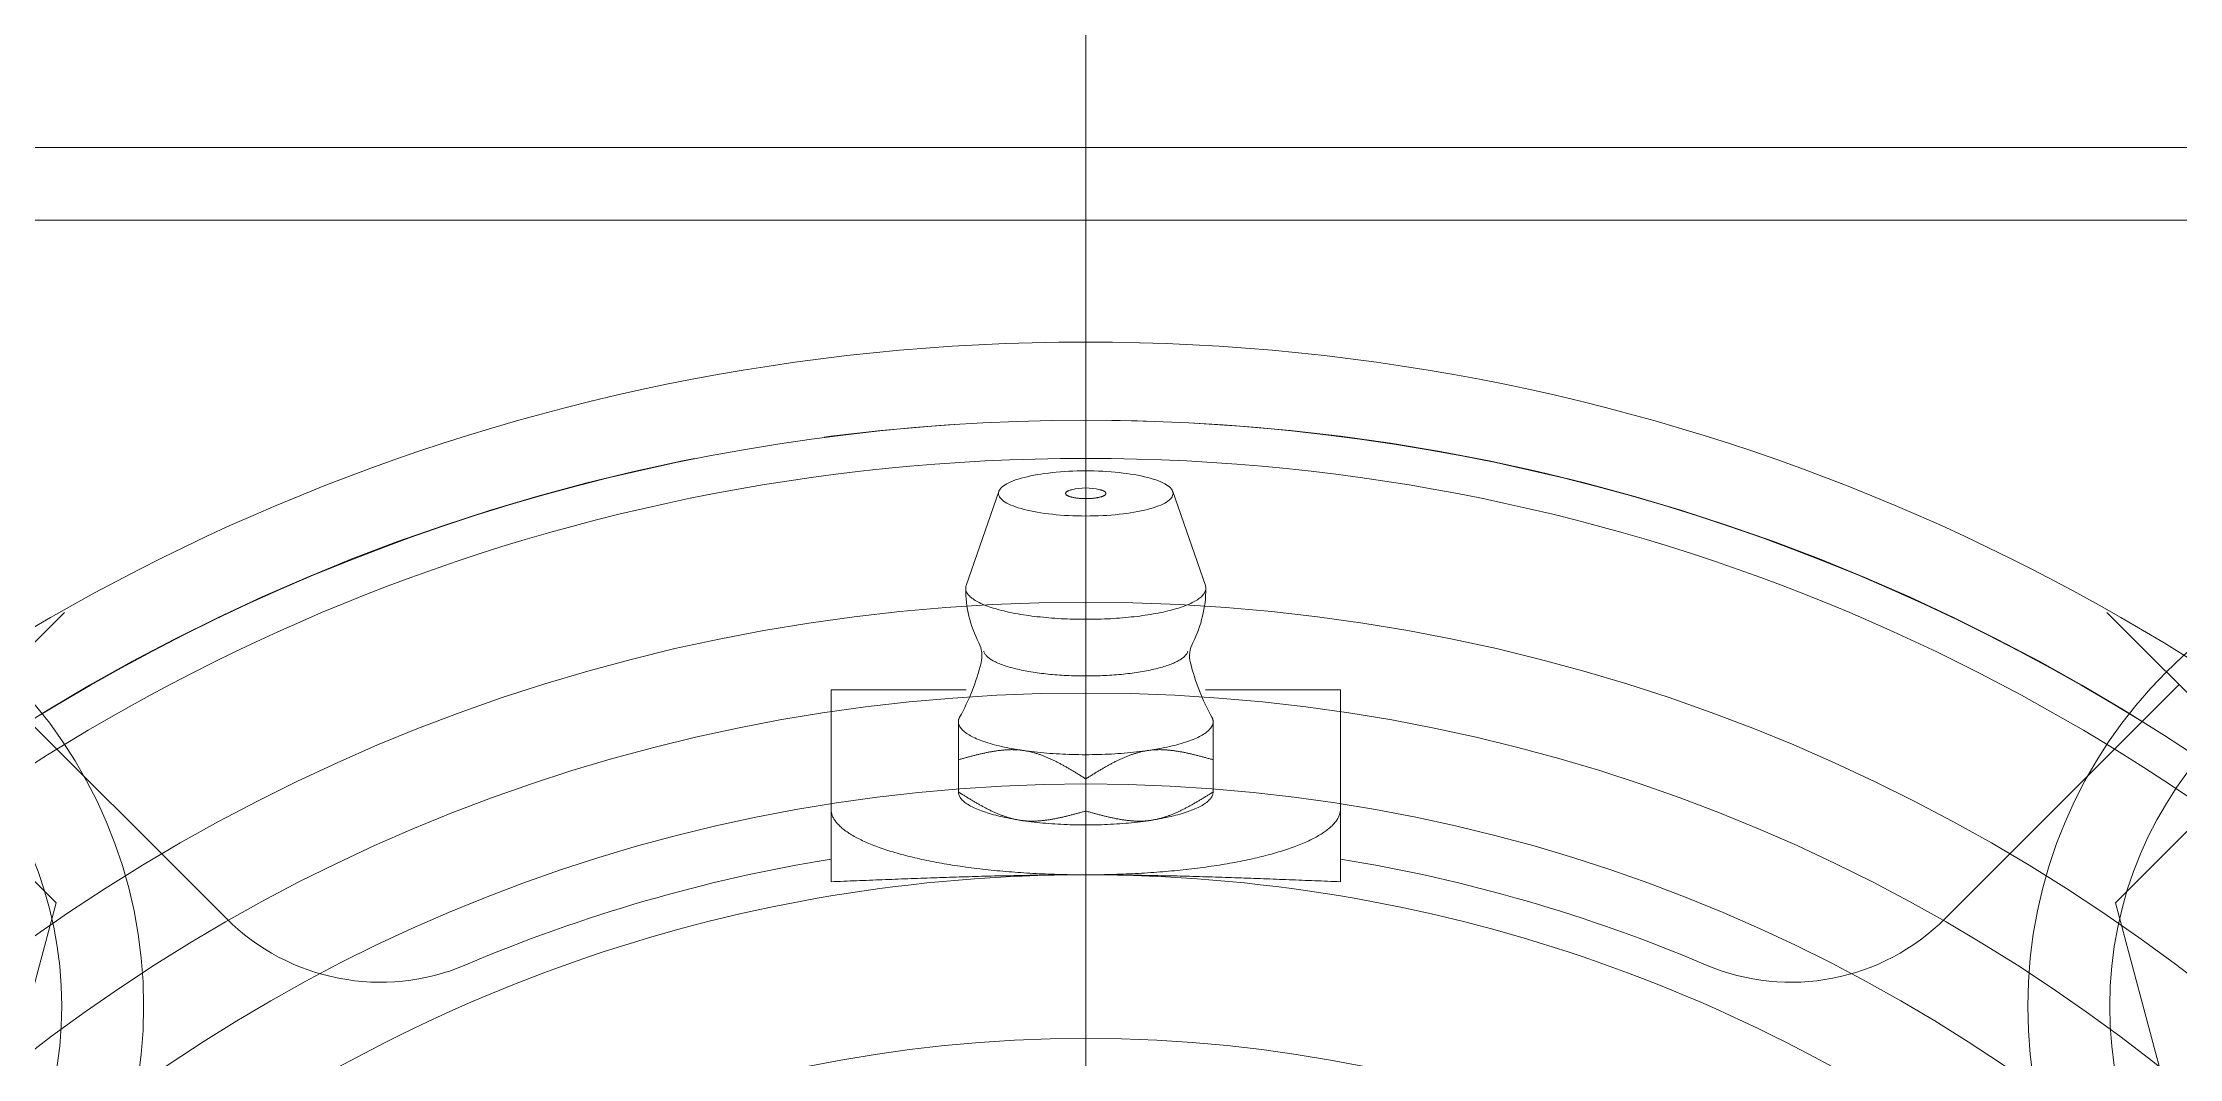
# Model space of a CAD drawing. Units: millimetres at full size. Extents: x -19442 to 19442, y -5866 to 5866.
# Drawn here: x -17697.7 to -17639, y -340.8 to -312.9 of the extents above; entities that cross this region are included whole.
import ezdxf
from ezdxf.enums import TextEntityAlignment as Align

# ---------------------------------------------------------------- set-up
doc = ezdxf.new("R2010")
doc.units = ezdxf.units.MM
doc.header["$LTSCALE"] = 3.6
doc.linetypes.add('CHAIN2', pattern=[12, 9, -1, 1, -1])
for name, color, linetype, lineweight in [('0-3_04_HIDDEN', 7, 'Continuous', 9), ('0-4_05_CENTER', 2, 'CHAIN2', 9), ('0-6_0', 2, 'Continuous', 9), ('0-7_10_DRAFT', 1, 'Continuous', 9)]:
    doc.layers.add(name, color=color, linetype=linetype, lineweight=lineweight)
doc.styles.add('ＭＳ ゴシック', font='')
doc.styles.get('ＭＳ ゴシック').set_extended_font_data('MS Gothic')

# ---------------------------------------------------------------- blocks, each defined once
blk = doc.blocks.new('A$C292F3EFF_1')
at = {"layer": '0-3_04_HIDDEN'}
blk.add_circle((0, 0), 50, dxfattribs=at)
blk = doc.blocks.new('A$C06233B12_1')
at = {"layer": '0-3_04_HIDDEN'}
for radius in [82.6, 77.6]:
    blk.add_circle((0, 0), radius, dxfattribs=at)
at = {"layer": '0-4_05_CENTER'}
blk.add_line((0, 119), (0, -119), dxfattribs=at)
for radius in [100, 55]:
    blk.add_circle((0, 0), radius, dxfattribs=at)
at = {"layer": '0-6_0', "color": 134}
for radius in [115, 45]:
    blk.add_circle((0, 0), radius, dxfattribs=at)
blk = doc.blocks.new('MUCFC207b_1')
at = {"layer": '0-3_04_HIDDEN', "color": 2}
for p, q in [((-2.39, 53.043), (-3.287, 50.456)), ((2.39, 53.043), (3.287, 50.456)), ((-30.052, 47.73), (-23.627, 41.304)), ((-7, 47.591), (-7, 42.309)), ((-7, 47.591), (-3.288, 47.591)), ((3.288, 47.591), (7, 47.591)), ((7, 47.591), (7, 42.309)), ((23.627, 41.304), (30.052, 47.73)), ((-3.5, 44.777), (-3.5, 46.71)), ((-3.5, 45.663), (-3.5, 44.778)), ((3.5, 45.663), (3.5, 44.778)), ((0, 45.14), (0, 44.255))]:
    blk.add_line(p, q, dxfattribs=at)
for points in [[(-0.809, 53.573), (-0.918, 53.562), (-1.026, 53.549), (-1.131, 53.536), (-1.234, 53.521), (-1.333, 53.504), (-1.43, 53.487), (-1.523, 53.468), (-1.612, 53.448), (-1.697, 53.427), (-1.778, 53.405), (-1.855, 53.382), (-1.928, 53.358), (-1.996, 53.333), (-2.059, 53.307), (-2.117, 53.281), (-2.17, 53.254), (-2.217, 53.226), (-2.26, 53.197), (-2.297, 53.168), (-2.328, 53.139), (-2.354, 53.109), (-2.374, 53.079), (-2.388, 53.049), (-2.397, 53.018), (-2.4, 52.988), (-2.397, 52.957), (-2.388, 52.927), (-2.374, 52.897), (-2.354, 52.867), (-2.328, 52.837), (-2.297, 52.808), (-2.26, 52.779), (-2.217, 52.75), (-2.17, 52.722), (-2.117, 52.695), (-2.059, 52.669), (-1.996, 52.643), (-1.928, 52.618), (-1.855, 52.594)], [(2.4, 52.988), (2.397, 53.018), (2.388, 53.049), (2.374, 53.079), (2.354, 53.109), (2.328, 53.139), (2.297, 53.168), (2.26, 53.197), (2.217, 53.226), (2.17, 53.254), (2.117, 53.281), (2.059, 53.307), (1.996, 53.333), (1.928, 53.358), (1.855, 53.382), (1.778, 53.405), (1.697, 53.427), (1.612, 53.448), (1.523, 53.468), (1.43, 53.487), (1.333, 53.504), (1.234, 53.521), (1.131, 53.536), (1.026, 53.549), (0.918, 53.562), (0.809, 53.573), (0.697, 53.582), (0.583, 53.591), (0.468, 53.597), (0.352, 53.602), (0.235, 53.606), (0.118, 53.608), (0, 53.609), (-0.118, 53.608), (-0.235, 53.606), (-0.352, 53.602), (-0.468, 53.597), (-0.583, 53.591), (-0.697, 53.582), (-0.809, 53.573)], [(-0.386, 53.091), (-0.4, 53.087), (-0.414, 53.083), (-0.427, 53.079), (-0.44, 53.075), (-0.452, 53.071), (-0.464, 53.067), (-0.475, 53.062), (-0.485, 53.057), (-0.495, 53.053), (-0.504, 53.048), (-0.512, 53.043), (-0.52, 53.038), (-0.526, 53.033), (-0.532, 53.028), (-0.538, 53.023), (-0.542, 53.018), (-0.546, 53.012), (-0.55, 53.007), (-0.552, 53.002), (-0.554, 52.997), (-0.554, 52.991), (-0.554, 52.986), (-0.554, 52.981), (-0.552, 52.975), (-0.55, 52.97), (-0.547, 52.965), (-0.544, 52.96), (-0.539, 52.954), (-0.534, 52.949), (-0.528, 52.944), (-0.521, 52.939), (-0.514, 52.934), (-0.506, 52.929), (-0.497, 52.924), (-0.488, 52.92), (-0.478, 52.915), (-0.467, 52.911), (-0.456, 52.906), (-0.443, 52.902)], [(-0.443, 52.902), (-0.431, 52.898), (-0.418, 52.894), (-0.404, 52.89), (-0.389, 52.886), (-0.375, 52.882), (-0.359, 52.879), (-0.343, 52.875), (-0.327, 52.872), (-0.31, 52.869), (-0.293, 52.866), (-0.275, 52.863), (-0.257, 52.861), (-0.239, 52.858), (-0.22, 52.856), (-0.201, 52.854), (-0.182, 52.852), (-0.162, 52.851), (-0.142, 52.849), (-0.122, 52.848), (-0.102, 52.847), (-0.082, 52.846), (-0.062, 52.845), (-0.041, 52.845), (-0.021, 52.844), (0, 52.844), (0.021, 52.844), (0.041, 52.845), (0.062, 52.845), (0.082, 52.846), (0.102, 52.847), (0.122, 52.848), (0.142, 52.849), (0.162, 52.851), (0.182, 52.852), (0.201, 52.854), (0.22, 52.856), (0.239, 52.858), (0.257, 52.861), (0.275, 52.863)], [(0.275, 52.863), (0.293, 52.866), (0.31, 52.869), (0.327, 52.872), (0.343, 52.875), (0.359, 52.879), (0.375, 52.882), (0.389, 52.886), (0.404, 52.89), (0.418, 52.894), (0.431, 52.898), (0.443, 52.902), (0.456, 52.906), (0.467, 52.911), (0.478, 52.915), (0.488, 52.92), (0.497, 52.924), (0.506, 52.929), (0.514, 52.934), (0.521, 52.939), (0.528, 52.944), (0.534, 52.949), (0.539, 52.954), (0.544, 52.96), (0.547, 52.965), (0.55, 52.97), (0.552, 52.975), (0.554, 52.981), (0.554, 52.986), (0.554, 52.991), (0.554, 52.997), (0.552, 53.002), (0.55, 53.007), (0.546, 53.012), (0.542, 53.018), (0.538, 53.023), (0.532, 53.028), (0.526, 53.033), (0.52, 53.038), (0.512, 53.043)], [(0.512, 53.043), (0.504, 53.048), (0.495, 53.053), (0.485, 53.057), (0.475, 53.062), (0.464, 53.067), (0.452, 53.071), (0.44, 53.075), (0.427, 53.079), (0.414, 53.083), (0.4, 53.087), (0.386, 53.091)], [(2.059, 52.669), (2.117, 52.695), (2.17, 52.722), (2.217, 52.75), (2.26, 52.779), (2.297, 52.808), (2.328, 52.837), (2.354, 52.867), (2.374, 52.897), (2.388, 52.927), (2.397, 52.957), (2.4, 52.988)], [(-1.855, 52.594), (-1.778, 52.571), (-1.697, 52.549), (-1.612, 52.528), (-1.523, 52.508), (-1.43, 52.489), (-1.333, 52.471), (-1.234, 52.455), (-1.131, 52.44), (-1.026, 52.426), (-0.918, 52.414), (-0.809, 52.403), (-0.697, 52.394), (-0.583, 52.385), (-0.468, 52.379), (-0.352, 52.374), (-0.235, 52.37), (-0.118, 52.368), (0, 52.367), (0.118, 52.368), (0.235, 52.37), (0.352, 52.374), (0.468, 52.379), (0.583, 52.385), (0.697, 52.394), (0.809, 52.403), (0.918, 52.414), (1.026, 52.426), (1.131, 52.44), (1.234, 52.455), (1.333, 52.471), (1.43, 52.489), (1.523, 52.508), (1.612, 52.528), (1.697, 52.549), (1.778, 52.571), (1.855, 52.594), (1.928, 52.618), (1.996, 52.643), (2.059, 52.669)], [(-3.287, 50.456), (-3.293, 50.434), (-3.298, 50.412), (-3.3, 50.39), (-3.3, 50.368), (-3.297, 50.346), (-3.293, 50.323), (-3.286, 50.301), (-3.277, 50.279), (-3.266, 50.257), (-3.252, 50.236), (-3.237, 50.214), (-3.219, 50.192), (-3.199, 50.171), (-3.177, 50.149), (-3.153, 50.128), (-3.127, 50.107), (-3.098, 50.086), (-3.068, 50.065), (-3.035, 50.045), (-3, 50.024), (-2.964, 50.004), (-2.925, 49.985), (-2.885, 49.965), (-2.842, 49.946), (-2.798, 49.927), (-2.751, 49.908), (-2.703, 49.89), (-2.653, 49.872), (-2.601, 49.854), (-2.548, 49.837), (-2.492, 49.82), (-2.435, 49.804), (-2.377, 49.787), (-2.317, 49.772), (-2.255, 49.756), (-2.192, 49.741), (-2.127, 49.727), (-2.061, 49.713), (-1.993, 49.699)], [(1.172, 49.582), (1.252, 49.59), (1.331, 49.598), (1.409, 49.608), (1.486, 49.617), (1.561, 49.627), (1.636, 49.638), (1.71, 49.649), (1.783, 49.661), (1.854, 49.673), (1.924, 49.686), (1.993, 49.699), (2.061, 49.713), (2.127, 49.727), (2.192, 49.741), (2.255, 49.756), (2.317, 49.772), (2.377, 49.787), (2.435, 49.804), (2.492, 49.82), (2.548, 49.837), (2.601, 49.854), (2.653, 49.872), (2.703, 49.89), (2.751, 49.908), (2.798, 49.927), (2.842, 49.946), (2.885, 49.965), (2.925, 49.985), (2.964, 50.004), (3, 50.024), (3.035, 50.045), (3.068, 50.065), (3.098, 50.086), (3.127, 50.107), (3.153, 50.128), (3.177, 50.149), (3.199, 50.171), (3.219, 50.192), (3.237, 50.214)], [(3.237, 50.214), (3.252, 50.236), (3.266, 50.257), (3.277, 50.279), (3.286, 50.301), (3.293, 50.323), (3.297, 50.346), (3.3, 50.368), (3.3, 50.39), (3.298, 50.412), (3.293, 50.434), (3.287, 50.456)], [(-1.993, 49.699), (-1.924, 49.686), (-1.854, 49.673), (-1.783, 49.661), (-1.71, 49.649), (-1.636, 49.638), (-1.561, 49.627), (-1.486, 49.617), (-1.409, 49.608), (-1.331, 49.598), (-1.252, 49.59), (-1.172, 49.582), (-1.092, 49.574), (-1.011, 49.567), (-0.929, 49.56), (-0.846, 49.554), (-0.763, 49.549), (-0.68, 49.544), (-0.596, 49.54), (-0.512, 49.536), (-0.427, 49.533), (-0.342, 49.53), (-0.257, 49.528), (-0.171, 49.527), (-0.086, 49.526), (0, 49.526), (0.086, 49.526), (0.171, 49.527), (0.257, 49.528), (0.342, 49.53), (0.427, 49.533), (0.512, 49.536), (0.596, 49.54), (0.68, 49.544), (0.763, 49.549), (0.846, 49.554), (0.929, 49.56), (1.011, 49.567), (1.092, 49.574), (1.172, 49.582)], [(-2.803, 48.647), (-2.798, 48.63), (-2.792, 48.613), (-2.784, 48.596), (-2.774, 48.579), (-2.763, 48.562), (-2.75, 48.546), (-2.736, 48.529), (-2.72, 48.512), (-2.703, 48.496), (-2.684, 48.48), (-2.664, 48.463), (-2.642, 48.447), (-2.619, 48.431), (-2.595, 48.415), (-2.569, 48.4), (-2.541, 48.384), (-2.512, 48.369), (-2.482, 48.354), (-2.45, 48.339), (-2.417, 48.324), (-2.383, 48.309), (-2.347, 48.295), (-2.31, 48.281), (-2.272, 48.267), (-2.232, 48.253), (-2.192, 48.24), (-2.15, 48.227), (-2.106, 48.214), (-2.062, 48.201), (-2.017, 48.189), (-1.97, 48.177), (-1.922, 48.165), (-1.874, 48.153), (-1.824, 48.142), (-1.773, 48.131), (-1.721, 48.12), (-1.668, 48.11), (-1.615, 48.1), (-1.56, 48.09)], [(0.91, 48.007), (0.972, 48.013), (1.034, 48.019), (1.095, 48.026), (1.156, 48.033), (1.216, 48.04), (1.275, 48.047), (1.333, 48.055), (1.391, 48.063), (1.448, 48.072), (1.505, 48.081), (1.56, 48.09), (1.615, 48.1), (1.668, 48.11), (1.721, 48.12), (1.773, 48.131), (1.824, 48.142), (1.874, 48.153), (1.922, 48.165), (1.97, 48.177), (2.017, 48.189), (2.062, 48.201), (2.106, 48.214), (2.15, 48.227), (2.192, 48.24), (2.232, 48.253), (2.272, 48.267), (2.31, 48.281), (2.347, 48.295), (2.383, 48.309), (2.417, 48.324), (2.45, 48.339), (2.482, 48.354), (2.512, 48.369), (2.541, 48.384), (2.569, 48.4), (2.595, 48.415), (2.619, 48.431), (2.642, 48.447), (2.664, 48.463)], [(2.664, 48.463), (2.684, 48.48), (2.703, 48.496), (2.72, 48.512), (2.736, 48.529), (2.75, 48.546), (2.763, 48.562), (2.774, 48.579), (2.784, 48.596), (2.792, 48.613), (2.798, 48.63), (2.803, 48.647)], [(-1.56, 48.09), (-1.505, 48.081), (-1.448, 48.072), (-1.391, 48.063), (-1.333, 48.055), (-1.275, 48.047), (-1.216, 48.04), (-1.156, 48.033), (-1.095, 48.026), (-1.034, 48.019), (-0.972, 48.013), (-0.91, 48.007), (-0.847, 48.002), (-0.783, 47.997), (-0.72, 47.993), (-0.656, 47.988), (-0.591, 47.985), (-0.526, 47.981), (-0.461, 47.978), (-0.396, 47.976), (-0.33, 47.973), (-0.264, 47.971), (-0.198, 47.97), (-0.132, 47.969), (-0.066, 47.969), (0, 47.968), (0.066, 47.969), (0.132, 47.969), (0.198, 47.97), (0.264, 47.971), (0.33, 47.973), (0.396, 47.976), (0.461, 47.978), (0.526, 47.981), (0.591, 47.985), (0.656, 47.988), (0.72, 47.993), (0.783, 47.997), (0.847, 48.002), (0.91, 48.007)], [(-3.494, 46.763), (-3.494, 46.762), (-3.494, 46.76), (-3.495, 46.76), (-3.495, 46.758), (-3.495, 46.757), (-3.495, 46.756), (-3.496, 46.755), (-3.496, 46.754), (-3.496, 46.753), (-3.496, 46.752), (-3.496, 46.751), (-3.496, 46.75), (-3.497, 46.749), (-3.497, 46.748), (-3.497, 46.747), (-3.497, 46.746), (-3.497, 46.745), (-3.498, 46.743), (-3.498, 46.742), (-3.498, 46.741), (-3.498, 46.74), (-3.498, 46.739), (-3.498, 46.738), (-3.498, 46.737), (-3.498, 46.736), (-3.499, 46.735), (-3.499, 46.734), (-3.499, 46.733), (-3.499, 46.732), (-3.499, 46.731), (-3.499, 46.73), (-3.499, 46.729), (-3.499, 46.727), (-3.499, 46.726), (-3.499, 46.725), (-3.5, 46.724), (-3.5, 46.723), (-3.5, 46.722), (-3.5, 46.721)], [(-3.5, 46.721), (-3.5, 46.72), (-3.5, 46.719), (-3.5, 46.718), (-3.5, 46.717), (-3.5, 46.716), (-3.5, 46.715), (-3.5, 46.714), (-3.5, 46.713), (-3.5, 46.712), (-3.5, 46.711), (-3.5, 46.709)], [(-3.5, 46.709), (-3.499, 46.686), (-3.495, 46.663), (-3.49, 46.639), (-3.481, 46.616), (-3.471, 46.593), (-3.458, 46.57), (-3.443, 46.547), (-3.426, 46.524), (-3.406, 46.501), (-3.385, 46.479), (-3.361, 46.456), (-3.334, 46.434), (-3.306, 46.412), (-3.275, 46.39), (-3.242, 46.368), (-3.207, 46.347), (-3.17, 46.326), (-3.131, 46.305), (-3.09, 46.284), (-3.047, 46.264), (-3.001, 46.243), (-2.954, 46.224), (-2.905, 46.204), (-2.854, 46.185), (-2.801, 46.166), (-2.746, 46.148), (-2.689, 46.13), (-2.63, 46.112), (-2.57, 46.094), (-2.508, 46.078), (-2.445, 46.061), (-2.379, 46.045), (-2.313, 46.029), (-2.244, 46.014), (-2.175, 46), (-2.103, 45.985), (-2.031, 45.972), (-1.957, 45.958), (-1.881, 45.946)], [(-3.5, 45.663), (-3.5, 45.732), (-3.5, 45.797), (-3.5, 45.861), (-3.5, 45.921), (-3.5, 45.98), (-3.5, 46.036), (-3.5, 46.09), (-3.5, 46.142), (-3.5, 46.192), (-3.5, 46.24), (-3.5, 46.285), (-3.5, 46.329), (-3.5, 46.371), (-3.5, 46.411), (-3.5, 46.449), (-3.5, 46.485), (-3.5, 46.519), (-3.5, 46.552), (-3.5, 46.583), (-3.5, 46.611), (-3.5, 46.639), (-3.5, 46.664), (-3.5, 46.688), (-3.5, 46.709)], [(-3.481, 46.804), (-3.481, 46.803), (-3.482, 46.802), (-3.482, 46.801), (-3.483, 46.8), (-3.483, 46.799), (-3.483, 46.798), (-3.484, 46.797), (-3.484, 46.796), (-3.485, 46.794), (-3.485, 46.793), (-3.485, 46.792), (-3.486, 46.791), (-3.486, 46.79), (-3.486, 46.789), (-3.487, 46.788), (-3.487, 46.787), (-3.487, 46.786), (-3.488, 46.785), (-3.488, 46.784), (-3.488, 46.783), (-3.489, 46.782), (-3.489, 46.781), (-3.489, 46.78), (-3.49, 46.779), (-3.49, 46.778), (-3.49, 46.776), (-3.491, 46.775), (-3.491, 46.774), (-3.491, 46.773), (-3.492, 46.772), (-3.492, 46.771), (-3.492, 46.77), (-3.492, 46.769), (-3.493, 46.768), (-3.493, 46.767), (-3.493, 46.766), (-3.493, 46.765), (-3.494, 46.764), (-3.494, 46.763)], [(-3.46, 46.845), (-3.461, 46.844), (-3.462, 46.843), (-3.462, 46.842), (-3.463, 46.841), (-3.463, 46.84), (-3.464, 46.839), (-3.465, 46.838), (-3.465, 46.837), (-3.466, 46.836), (-3.466, 46.835), (-3.467, 46.834), (-3.467, 46.833), (-3.468, 46.832), (-3.469, 46.831), (-3.469, 46.829), (-3.47, 46.828), (-3.47, 46.827), (-3.471, 46.826), (-3.471, 46.825), (-3.472, 46.824), (-3.472, 46.823), (-3.473, 46.822), (-3.473, 46.821), (-3.474, 46.82), (-3.474, 46.819), (-3.475, 46.818), (-3.475, 46.817), (-3.476, 46.816), (-3.476, 46.815), (-3.477, 46.814), (-3.477, 46.813), (-3.478, 46.812), (-3.478, 46.81), (-3.479, 46.809), (-3.479, 46.808), (-3.48, 46.807), (-3.48, 46.806), (-3.48, 46.805), (-3.481, 46.804)], [(1.476, 45.888), (1.558, 45.898), (1.638, 45.909), (1.717, 45.92), (1.794, 45.932), (1.871, 45.944), (1.947, 45.957), (2.021, 45.97), (2.094, 45.983), (2.165, 45.998), (2.235, 46.012), (2.304, 46.027), (2.371, 46.043), (2.436, 46.059), (2.5, 46.075), (2.562, 46.092), (2.622, 46.11), (2.681, 46.127), (2.738, 46.145), (2.793, 46.164), (2.847, 46.182), (2.898, 46.202), (2.948, 46.221), (2.995, 46.241), (3.041, 46.261), (3.084, 46.281), (3.126, 46.302), (3.165, 46.323), (3.203, 46.344), (3.238, 46.365), (3.271, 46.387), (3.302, 46.409), (3.331, 46.431), (3.357, 46.453), (3.382, 46.476), (3.404, 46.498), (3.423, 46.521), (3.441, 46.544), (3.456, 46.567), (3.469, 46.59)], [(3.469, 46.59), (3.48, 46.613), (3.489, 46.636), (3.495, 46.659), (3.498, 46.683), (3.5, 46.706), (3.499, 46.729), (3.496, 46.753), (3.491, 46.776), (3.483, 46.799), (3.473, 46.822), (3.46, 46.845)], [(3.467, 46.834), (3.466, 46.835), (3.466, 46.836), (3.465, 46.837), (3.465, 46.838), (3.464, 46.839), (3.463, 46.84), (3.463, 46.841), (3.462, 46.842), (3.462, 46.843), (3.461, 46.844), (3.46, 46.845)], [(3.485, 46.792), (3.485, 46.793), (3.485, 46.794), (3.484, 46.796), (3.484, 46.797), (3.483, 46.798), (3.483, 46.799), (3.483, 46.8), (3.482, 46.801), (3.482, 46.802), (3.481, 46.803), (3.481, 46.804), (3.48, 46.805), (3.48, 46.806), (3.48, 46.807), (3.479, 46.808), (3.479, 46.809), (3.478, 46.81), (3.478, 46.812), (3.477, 46.813), (3.477, 46.814), (3.476, 46.815), (3.476, 46.816), (3.475, 46.817), (3.475, 46.818), (3.474, 46.819), (3.474, 46.82), (3.473, 46.821), (3.473, 46.822), (3.472, 46.823), (3.472, 46.824), (3.471, 46.825), (3.471, 46.826), (3.47, 46.827), (3.47, 46.828), (3.469, 46.829), (3.469, 46.831), (3.468, 46.832), (3.467, 46.833), (3.467, 46.834)], [(3.496, 46.751), (3.496, 46.752), (3.496, 46.753), (3.496, 46.754), (3.496, 46.755), (3.495, 46.756), (3.495, 46.757), (3.495, 46.758), (3.495, 46.76), (3.494, 46.76), (3.494, 46.762), (3.494, 46.763), (3.494, 46.764), (3.493, 46.765), (3.493, 46.766), (3.493, 46.767), (3.493, 46.768), (3.492, 46.769), (3.492, 46.77), (3.492, 46.771), (3.492, 46.772), (3.491, 46.773), (3.491, 46.774), (3.491, 46.775), (3.49, 46.776), (3.49, 46.778), (3.49, 46.779), (3.489, 46.78), (3.489, 46.781), (3.489, 46.782), (3.488, 46.783), (3.488, 46.784), (3.488, 46.785), (3.487, 46.786), (3.487, 46.787), (3.487, 46.788), (3.486, 46.789), (3.486, 46.79), (3.486, 46.791), (3.485, 46.792)], [(3.5, 46.709), (3.5, 46.711), (3.5, 46.712), (3.5, 46.713), (3.5, 46.714), (3.5, 46.715), (3.5, 46.716), (3.5, 46.717), (3.5, 46.718), (3.5, 46.719), (3.5, 46.72), (3.5, 46.721), (3.5, 46.722), (3.5, 46.723), (3.5, 46.724), (3.499, 46.725), (3.499, 46.726), (3.499, 46.727), (3.499, 46.729), (3.499, 46.73), (3.499, 46.731), (3.499, 46.732), (3.499, 46.733), (3.499, 46.734), (3.499, 46.735), (3.498, 46.736), (3.498, 46.737), (3.498, 46.738), (3.498, 46.739), (3.498, 46.74), (3.498, 46.741), (3.498, 46.742), (3.498, 46.743), (3.497, 46.745), (3.497, 46.746), (3.497, 46.747), (3.497, 46.748), (3.497, 46.749), (3.496, 46.75), (3.496, 46.751)], [(3.5, 46.709), (3.5, 46.688), (3.5, 46.664), (3.5, 46.639), (3.5, 46.611), (3.5, 46.583), (3.5, 46.552), (3.5, 46.519), (3.5, 46.485), (3.5, 46.449), (3.5, 46.411), (3.5, 46.371), (3.5, 46.329), (3.5, 46.285), (3.5, 46.24), (3.5, 46.192), (3.5, 46.142), (3.5, 46.09), (3.5, 46.036), (3.5, 45.98), (3.5, 45.921), (3.5, 45.861), (3.5, 45.797), (3.5, 45.732), (3.5, 45.663)], [(-3.5, 45.663), (-3.477, 45.67), (-3.453, 45.677), (-3.43, 45.683), (-3.407, 45.69), (-3.383, 45.696), (-3.36, 45.702), (-3.337, 45.709), (-3.313, 45.715), (-3.29, 45.722), (-3.266, 45.728), (-3.243, 45.735), (-3.22, 45.741), (-3.196, 45.747), (-3.173, 45.753), (-3.15, 45.76), (-3.127, 45.766), (-3.103, 45.772), (-3.08, 45.778), (-3.057, 45.784), (-3.033, 45.79), (-3.01, 45.796), (-2.987, 45.801), (-2.964, 45.807), (-2.94, 45.813), (-2.917, 45.818), (-2.894, 45.824), (-2.871, 45.829), (-2.847, 45.834), (-2.824, 45.84), (-2.801, 45.845), (-2.778, 45.85), (-2.755, 45.855), (-2.732, 45.86), (-2.709, 45.864), (-2.685, 45.869), (-2.662, 45.874), (-2.639, 45.878), (-2.616, 45.882), (-2.593, 45.886)], [(-2.593, 45.886), (-2.57, 45.89), (-2.547, 45.894), (-2.524, 45.898), (-2.501, 45.902), (-2.478, 45.905), (-2.455, 45.909), (-2.433, 45.912), (-2.41, 45.915), (-2.387, 45.918), (-2.364, 45.921), (-2.341, 45.923), (-2.318, 45.926), (-2.296, 45.928), (-2.273, 45.93), (-2.25, 45.932), (-2.227, 45.934), (-2.205, 45.935), (-2.182, 45.937), (-2.159, 45.938), (-2.137, 45.939), (-2.114, 45.94), (-2.092, 45.941), (-2.069, 45.941), (-2.047, 45.942), (-2.024, 45.942), (-2.002, 45.941), (-1.979, 45.941), (-1.957, 45.941), (-1.934, 45.94), (-1.912, 45.939), (-1.89, 45.938), (-1.868, 45.936), (-1.845, 45.935), (-1.823, 45.933), (-1.801, 45.931), (-1.779, 45.928), (-1.757, 45.926), (-1.735, 45.923), (-1.713, 45.92)], [(-1.881, 45.946), (-1.805, 45.933), (-1.727, 45.922), (-1.648, 45.91), (-1.568, 45.9), (-1.487, 45.889), (-1.405, 45.88), (-1.323, 45.871), (-1.239, 45.862), (-1.154, 45.854), (-1.069, 45.847), (-0.983, 45.84), (-0.896, 45.834), (-0.809, 45.828), (-0.721, 45.823), (-0.633, 45.818), (-0.544, 45.815), (-0.455, 45.811), (-0.365, 45.808), (-0.276, 45.806), (-0.186, 45.805), (-0.096, 45.804), (-0.006, 45.804), (0.084, 45.804), (0.174, 45.805), (0.264, 45.806), (0.353, 45.808), (0.443, 45.811), (0.532, 45.814), (0.621, 45.818), (0.709, 45.822), (0.797, 45.827), (0.884, 45.833), (0.971, 45.839), (1.057, 45.846), (1.143, 45.853), (1.227, 45.861), (1.311, 45.87), (1.394, 45.879), (1.476, 45.888)], [(-1.713, 45.92), (-1.691, 45.917), (-1.669, 45.913), (-1.647, 45.909), (-1.625, 45.905), (-1.603, 45.901), (-1.581, 45.897), (-1.559, 45.892), (-1.537, 45.887), (-1.516, 45.882), (-1.494, 45.877), (-1.472, 45.871), (-1.45, 45.865), (-1.429, 45.859), (-1.407, 45.853), (-1.386, 45.847), (-1.364, 45.841), (-1.342, 45.834), (-1.321, 45.827), (-1.299, 45.82), (-1.278, 45.812), (-1.257, 45.805), (-1.235, 45.797), (-1.214, 45.79), (-1.192, 45.782), (-1.171, 45.774), (-1.15, 45.765), (-1.128, 45.757), (-1.107, 45.748), (-1.086, 45.739), (-1.065, 45.73), (-1.043, 45.721), (-1.022, 45.712), (-1.001, 45.703), (-0.98, 45.693), (-0.959, 45.683), (-0.938, 45.674), (-0.917, 45.664), (-0.895, 45.654), (-0.874, 45.644)], [(1.713, 45.92), (1.691, 45.917), (1.669, 45.913), (1.647, 45.909), (1.625, 45.905), (1.603, 45.901), (1.581, 45.897), (1.559, 45.892), (1.537, 45.887), (1.516, 45.882), (1.494, 45.877), (1.472, 45.871), (1.45, 45.865), (1.429, 45.859), (1.407, 45.853), (1.386, 45.847), (1.364, 45.841), (1.342, 45.834), (1.321, 45.827), (1.299, 45.82), (1.278, 45.812), (1.257, 45.805), (1.235, 45.797), (1.214, 45.79), (1.192, 45.782), (1.171, 45.774), (1.15, 45.765), (1.128, 45.757), (1.107, 45.748), (1.086, 45.739), (1.065, 45.73), (1.043, 45.721), (1.022, 45.712), (1.001, 45.703), (0.98, 45.693), (0.959, 45.683), (0.938, 45.674), (0.917, 45.664), (0.895, 45.654), (0.874, 45.644)], [(2.593, 45.886), (2.57, 45.89), (2.547, 45.894), (2.524, 45.898), (2.501, 45.902), (2.478, 45.905), (2.455, 45.909), (2.433, 45.912), (2.41, 45.915), (2.387, 45.918), (2.364, 45.921), (2.341, 45.923), (2.318, 45.926), (2.296, 45.928), (2.273, 45.93), (2.25, 45.932), (2.227, 45.934), (2.205, 45.935), (2.182, 45.937), (2.159, 45.938), (2.137, 45.939), (2.114, 45.94), (2.092, 45.941), (2.069, 45.941), (2.047, 45.942), (2.024, 45.942), (2.002, 45.941), (1.979, 45.941), (1.957, 45.941), (1.934, 45.94), (1.912, 45.939), (1.89, 45.938), (1.868, 45.936), (1.845, 45.935), (1.823, 45.933), (1.801, 45.931), (1.779, 45.928), (1.757, 45.926), (1.735, 45.923), (1.713, 45.92)], [(3.5, 45.663), (3.477, 45.67), (3.453, 45.677), (3.43, 45.683), (3.407, 45.69), (3.383, 45.696), (3.36, 45.702), (3.337, 45.709), (3.313, 45.715), (3.29, 45.722), (3.266, 45.728), (3.243, 45.735), (3.22, 45.741), (3.196, 45.747), (3.173, 45.753), (3.15, 45.76), (3.127, 45.766), (3.103, 45.772), (3.08, 45.778), (3.057, 45.784), (3.033, 45.79), (3.01, 45.796), (2.987, 45.801), (2.964, 45.807), (2.94, 45.813), (2.917, 45.818), (2.894, 45.824), (2.871, 45.829), (2.847, 45.834), (2.824, 45.84), (2.801, 45.845), (2.778, 45.85), (2.755, 45.855), (2.732, 45.86), (2.709, 45.864), (2.685, 45.869), (2.662, 45.874), (2.639, 45.878), (2.616, 45.882), (2.593, 45.886)], [(-0.874, 45.644), (-0.853, 45.633), (-0.832, 45.623), (-0.811, 45.612), (-0.79, 45.602), (-0.769, 45.591), (-0.748, 45.58), (-0.727, 45.569), (-0.706, 45.558), (-0.686, 45.547), (-0.665, 45.535), (-0.644, 45.524), (-0.623, 45.512), (-0.602, 45.501), (-0.581, 45.489), (-0.56, 45.478), (-0.539, 45.466), (-0.519, 45.454), (-0.498, 45.442), (-0.477, 45.43), (-0.456, 45.418), (-0.435, 45.406), (-0.415, 45.393), (-0.394, 45.381), (-0.373, 45.369), (-0.352, 45.356), (-0.331, 45.344), (-0.311, 45.331), (-0.29, 45.319), (-0.269, 45.306), (-0.249, 45.294), (-0.228, 45.281), (-0.207, 45.268), (-0.186, 45.256), (-0.166, 45.243), (-0.145, 45.23), (-0.124, 45.217), (-0.104, 45.205), (-0.083, 45.192), (-0.062, 45.179)], [(0.874, 45.644), (0.853, 45.633), (0.832, 45.623), (0.811, 45.612), (0.79, 45.602), (0.769, 45.591), (0.748, 45.58), (0.727, 45.569), (0.706, 45.558), (0.686, 45.547), (0.665, 45.535), (0.644, 45.524), (0.623, 45.512), (0.602, 45.501), (0.581, 45.489), (0.56, 45.478), (0.539, 45.466), (0.519, 45.454), (0.498, 45.442), (0.477, 45.43), (0.456, 45.418), (0.435, 45.406), (0.415, 45.393), (0.394, 45.381), (0.373, 45.369), (0.352, 45.356), (0.331, 45.344), (0.311, 45.331), (0.29, 45.319), (0.269, 45.306), (0.249, 45.294), (0.228, 45.281), (0.207, 45.268), (0.186, 45.256), (0.166, 45.243), (0.145, 45.23), (0.124, 45.217), (0.104, 45.205), (0.083, 45.192), (0.062, 45.179)], [(-3.5, 44.778), (-3.479, 44.765), (-3.459, 44.752), (-3.438, 44.739), (-3.417, 44.726), (-3.396, 44.713), (-3.376, 44.701), (-3.355, 44.688), (-3.334, 44.675), (-3.314, 44.662), (-3.293, 44.65), (-3.272, 44.637), (-3.251, 44.624), (-3.231, 44.612), (-3.21, 44.599), (-3.189, 44.587), (-3.169, 44.574), (-3.148, 44.562), (-3.127, 44.549), (-3.106, 44.537), (-3.085, 44.525), (-3.065, 44.512), (-3.044, 44.5), (-3.023, 44.488), (-3.002, 44.476), (-2.981, 44.464), (-2.961, 44.452), (-2.94, 44.44), (-2.919, 44.429), (-2.898, 44.417), (-2.877, 44.406), (-2.856, 44.394), (-2.835, 44.383), (-2.814, 44.371), (-2.794, 44.36), (-2.773, 44.349), (-2.752, 44.338), (-2.731, 44.327), (-2.71, 44.316), (-2.689, 44.306)], [(-3.5, 44.777), (-3.499, 44.755), (-3.496, 44.733), (-3.49, 44.711), (-3.483, 44.688), (-3.474, 44.666), (-3.462, 44.644), (-3.448, 44.623), (-3.433, 44.601), (-3.415, 44.579), (-3.395, 44.557), (-3.373, 44.536), (-3.349, 44.514), (-3.323, 44.493), (-3.295, 44.472), (-3.265, 44.451), (-3.233, 44.431), (-3.199, 44.41), (-3.164, 44.39), (-3.126, 44.37), (-3.086, 44.35), (-3.045, 44.331), (-3.002, 44.312), (-2.957, 44.293), (-2.91, 44.274), (-2.861, 44.256), (-2.811, 44.238), (-2.759, 44.22), (-2.705, 44.203), (-2.65, 44.186), (-2.593, 44.169), (-2.534, 44.153), (-2.474, 44.137), (-2.413, 44.121), (-2.35, 44.106), (-2.286, 44.091), (-2.22, 44.077), (-2.153, 44.063), (-2.084, 44.05), (-2.015, 44.037)], [(-0.062, 45.179), (-0.041, 45.166), (-0.021, 45.153), (0, 45.14)], [(0.062, 45.179), (0.041, 45.166), (0.021, 45.153), (0, 45.14)], [(3.5, 44.778), (3.479, 44.765), (3.459, 44.752), (3.438, 44.739), (3.417, 44.726), (3.396, 44.713), (3.376, 44.701), (3.355, 44.688), (3.334, 44.675), (3.314, 44.662), (3.293, 44.65), (3.272, 44.637), (3.251, 44.624), (3.231, 44.612), (3.21, 44.599), (3.189, 44.587), (3.169, 44.574), (3.148, 44.562), (3.127, 44.549), (3.106, 44.537), (3.085, 44.525), (3.065, 44.512), (3.044, 44.5), (3.023, 44.488), (3.002, 44.476), (2.981, 44.464), (2.961, 44.452), (2.94, 44.44), (2.919, 44.429), (2.898, 44.417), (2.877, 44.406), (2.856, 44.394), (2.835, 44.383), (2.814, 44.371), (2.794, 44.36), (2.773, 44.349), (2.752, 44.338), (2.731, 44.327), (2.71, 44.316), (2.689, 44.306)], [(3.373, 44.536), (3.395, 44.558), (3.415, 44.579), (3.433, 44.601), (3.448, 44.623), (3.462, 44.645), (3.474, 44.667), (3.483, 44.689), (3.491, 44.711), (3.496, 44.733), (3.499, 44.755), (3.5, 44.778)], [(-7, 44.312), (-6.999, 44.289), (-6.998, 44.267), (-6.995, 44.245), (-6.992, 44.223), (-6.987, 44.201), (-6.981, 44.178), (-6.974, 44.156), (-6.966, 44.134), (-6.957, 44.112), (-6.947, 44.09), (-6.936, 44.068), (-6.924, 44.046), (-6.911, 44.024), (-6.897, 44.002), (-6.882, 43.98), (-6.865, 43.958), (-6.848, 43.937), (-6.83, 43.915), (-6.811, 43.893), (-6.79, 43.871), (-6.769, 43.85), (-6.746, 43.828), (-6.723, 43.807), (-6.699, 43.786), (-6.673, 43.765), (-6.647, 43.743), (-6.619, 43.722), (-6.591, 43.701), (-6.561, 43.68), (-6.531, 43.66), (-6.5, 43.639), (-6.467, 43.618), (-6.434, 43.598), (-6.399, 43.577), (-6.364, 43.557), (-6.328, 43.537), (-6.291, 43.517), (-6.253, 43.497), (-6.213, 43.477)], [(-2.689, 44.306), (-2.668, 44.295), (-2.647, 44.285), (-2.626, 44.274), (-2.605, 44.264), (-2.583, 44.254), (-2.562, 44.244), (-2.541, 44.235), (-2.52, 44.225), (-2.499, 44.215), (-2.478, 44.206), (-2.457, 44.197), (-2.435, 44.188), (-2.414, 44.179), (-2.393, 44.17), (-2.372, 44.161), (-2.35, 44.153), (-2.329, 44.144), (-2.308, 44.136), (-2.286, 44.128), (-2.265, 44.121), (-2.243, 44.113), (-2.222, 44.106), (-2.201, 44.098), (-2.179, 44.091), (-2.158, 44.084), (-2.136, 44.077), (-2.114, 44.071), (-2.093, 44.065), (-2.071, 44.058), (-2.05, 44.053), (-2.028, 44.047), (-2.006, 44.041), (-1.984, 44.036), (-1.963, 44.031), (-1.941, 44.026), (-1.919, 44.021), (-1.897, 44.017), (-1.875, 44.013), (-1.853, 44.009)], [(-0.976, 44.02), (-0.953, 44.024), (-0.93, 44.028), (-0.907, 44.032), (-0.884, 44.036), (-0.861, 44.04), (-0.838, 44.044), (-0.815, 44.049), (-0.791, 44.054), (-0.768, 44.058), (-0.745, 44.063), (-0.722, 44.068), (-0.699, 44.073), (-0.676, 44.078), (-0.653, 44.084), (-0.629, 44.089), (-0.606, 44.094), (-0.583, 44.1), (-0.56, 44.105), (-0.536, 44.111), (-0.513, 44.117), (-0.49, 44.123), (-0.467, 44.128), (-0.443, 44.134), (-0.42, 44.14), (-0.397, 44.146), (-0.373, 44.152), (-0.35, 44.159), (-0.327, 44.165), (-0.304, 44.171), (-0.28, 44.177), (-0.257, 44.183), (-0.234, 44.19), (-0.21, 44.196), (-0.187, 44.203), (-0.164, 44.209), (-0.14, 44.216), (-0.117, 44.222), (-0.093, 44.228), (-0.07, 44.235)], [(-0.07, 44.235), (-0.047, 44.241), (-0.023, 44.248), (0, 44.255)], [(0.07, 44.235), (0.047, 44.241), (0.023, 44.248), (0, 44.255)], [(0.976, 44.02), (0.953, 44.024), (0.93, 44.028), (0.907, 44.032), (0.884, 44.036), (0.861, 44.04), (0.838, 44.044), (0.815, 44.049), (0.791, 44.054), (0.768, 44.058), (0.745, 44.063), (0.722, 44.068), (0.699, 44.073), (0.676, 44.078), (0.653, 44.084), (0.629, 44.089), (0.606, 44.094), (0.583, 44.1), (0.56, 44.105), (0.536, 44.111), (0.513, 44.117), (0.49, 44.123), (0.467, 44.128), (0.443, 44.134), (0.42, 44.14), (0.397, 44.146), (0.373, 44.152), (0.35, 44.159), (0.327, 44.165), (0.304, 44.171), (0.28, 44.177), (0.257, 44.183), (0.234, 44.19), (0.21, 44.196), (0.187, 44.203), (0.164, 44.209), (0.14, 44.216), (0.117, 44.222), (0.093, 44.228), (0.07, 44.235)], [(1.179, 43.925), (1.26, 43.932), (1.34, 43.941), (1.419, 43.95), (1.497, 43.959), (1.574, 43.969), (1.65, 43.979), (1.725, 43.989), (1.8, 44.001), (1.873, 44.012), (1.945, 44.024), (2.016, 44.037), (2.085, 44.05), (2.154, 44.063), (2.221, 44.077), (2.286, 44.092), (2.351, 44.106), (2.414, 44.121), (2.475, 44.137), (2.535, 44.153), (2.593, 44.169), (2.65, 44.186), (2.706, 44.203), (2.759, 44.22), (2.811, 44.238), (2.862, 44.256), (2.91, 44.274), (2.957, 44.293), (3.002, 44.312), (3.045, 44.331), (3.087, 44.351), (3.126, 44.37), (3.164, 44.39), (3.2, 44.411), (3.234, 44.431), (3.266, 44.452), (3.295, 44.472), (3.323, 44.493), (3.349, 44.515), (3.373, 44.536)], [(2.689, 44.306), (2.668, 44.295), (2.647, 44.285), (2.626, 44.274), (2.605, 44.264), (2.583, 44.254), (2.562, 44.244), (2.541, 44.235), (2.52, 44.225), (2.499, 44.215), (2.478, 44.206), (2.457, 44.197), (2.435, 44.188), (2.414, 44.179), (2.393, 44.17), (2.372, 44.161), (2.35, 44.153), (2.329, 44.144), (2.308, 44.136), (2.286, 44.128), (2.265, 44.121), (2.243, 44.113), (2.222, 44.106), (2.201, 44.098), (2.179, 44.091), (2.158, 44.084), (2.136, 44.077), (2.114, 44.071), (2.093, 44.065), (2.071, 44.058), (2.05, 44.053), (2.028, 44.047), (2.006, 44.041), (1.984, 44.036), (1.963, 44.031), (1.941, 44.026), (1.919, 44.021), (1.897, 44.017), (1.875, 44.013), (1.853, 44.009)], [(6.746, 43.828), (6.769, 43.85), (6.79, 43.871), (6.811, 43.893), (6.83, 43.915), (6.848, 43.937), (6.865, 43.958), (6.882, 43.98), (6.897, 44.002), (6.911, 44.024), (6.924, 44.046), (6.936, 44.068), (6.947, 44.09), (6.957, 44.112), (6.966, 44.134), (6.974, 44.156), (6.981, 44.178), (6.987, 44.201), (6.992, 44.223), (6.995, 44.245), (6.998, 44.267), (6.999, 44.289), (7, 44.312)], [(-6.213, 43.477), (-6.173, 43.458), (-6.132, 43.438), (-6.091, 43.419), (-6.048, 43.399), (-6.004, 43.38), (-5.959, 43.361), (-5.914, 43.342), (-5.868, 43.324), (-5.82, 43.305), (-5.772, 43.287), (-5.723, 43.269), (-5.673, 43.25), (-5.622, 43.233), (-5.571, 43.215), (-5.518, 43.197), (-5.465, 43.18), (-5.411, 43.162), (-5.356, 43.145), (-5.3, 43.128), (-5.244, 43.112), (-5.187, 43.095), (-5.129, 43.079), (-5.07, 43.062), (-5.01, 43.047), (-4.95, 43.031), (-4.889, 43.015), (-4.827, 43), (-4.764, 42.984), (-4.701, 42.969), (-4.637, 42.954), (-4.572, 42.94), (-4.507, 42.925), (-4.441, 42.911), (-4.374, 42.897), (-4.307, 42.884), (-4.239, 42.87), (-4.17, 42.856), (-4.101, 42.843), (-4.031, 42.831)], [(-2.015, 44.037), (-1.944, 44.024), (-1.872, 44.012), (-1.799, 44), (-1.725, 43.989), (-1.649, 43.979), (-1.573, 43.968), (-1.496, 43.959), (-1.418, 43.949), (-1.339, 43.941), (-1.259, 43.932), (-1.179, 43.925), (-1.097, 43.917), (-1.015, 43.911), (-0.933, 43.904), (-0.85, 43.899), (-0.766, 43.894), (-0.682, 43.889), (-0.598, 43.885), (-0.513, 43.882), (-0.428, 43.879), (-0.343, 43.876), (-0.257, 43.874), (-0.171, 43.873), (-0.085, 43.872), (0, 43.872), (0.086, 43.872), (0.172, 43.873), (0.258, 43.874), (0.343, 43.876), (0.429, 43.879), (0.514, 43.882), (0.599, 43.885), (0.683, 43.889), (0.767, 43.894), (0.851, 43.899), (0.934, 43.904), (1.016, 43.911), (1.098, 43.918), (1.179, 43.925)], [(-1.853, 44.009), (-1.831, 44.005), (-1.809, 44.001), (-1.787, 43.998), (-1.765, 43.995), (-1.743, 43.992), (-1.721, 43.99), (-1.699, 43.987), (-1.677, 43.985), (-1.655, 43.983), (-1.632, 43.982), (-1.61, 43.98), (-1.588, 43.979), (-1.566, 43.978), (-1.543, 43.977), (-1.521, 43.977), (-1.498, 43.977), (-1.476, 43.976), (-1.453, 43.976), (-1.431, 43.977), (-1.408, 43.977), (-1.386, 43.978), (-1.363, 43.979), (-1.341, 43.98), (-1.318, 43.981), (-1.295, 43.983), (-1.273, 43.984), (-1.25, 43.986), (-1.227, 43.988), (-1.204, 43.99), (-1.182, 43.992), (-1.159, 43.995), (-1.136, 43.997), (-1.113, 44), (-1.09, 44.003), (-1.067, 44.006), (-1.045, 44.009), (-1.022, 44.013), (-0.999, 44.016), (-0.976, 44.02)], [(1.853, 44.009), (1.831, 44.005), (1.809, 44.001), (1.787, 43.998), (1.765, 43.995), (1.743, 43.992), (1.721, 43.99), (1.699, 43.987), (1.677, 43.985), (1.655, 43.983), (1.632, 43.982), (1.61, 43.98), (1.588, 43.979), (1.566, 43.978), (1.543, 43.977), (1.521, 43.977), (1.498, 43.977), (1.476, 43.976), (1.453, 43.976), (1.431, 43.977), (1.408, 43.977), (1.386, 43.978), (1.363, 43.979), (1.341, 43.98), (1.318, 43.981), (1.295, 43.983), (1.273, 43.984), (1.25, 43.986), (1.227, 43.988), (1.204, 43.99), (1.182, 43.992), (1.159, 43.995), (1.136, 43.997), (1.113, 44), (1.09, 44.003), (1.067, 44.006), (1.045, 44.009), (1.022, 44.013), (0.999, 44.016), (0.976, 44.02)], [(5.129, 43.079), (5.187, 43.095), (5.244, 43.112), (5.3, 43.128), (5.356, 43.145), (5.411, 43.162), (5.465, 43.18), (5.518, 43.197), (5.571, 43.215), (5.622, 43.233), (5.673, 43.25), (5.723, 43.269), (5.772, 43.287), (5.82, 43.305), (5.868, 43.324), (5.914, 43.342), (5.959, 43.361), (6.004, 43.38), (6.048, 43.399), (6.091, 43.419), (6.132, 43.438), (6.173, 43.458), (6.213, 43.477), (6.253, 43.497), (6.291, 43.517), (6.328, 43.537), (6.364, 43.557), (6.399, 43.577), (6.434, 43.598), (6.467, 43.618), (6.5, 43.639), (6.531, 43.66), (6.561, 43.68), (6.591, 43.701), (6.619, 43.722), (6.647, 43.743), (6.673, 43.765), (6.699, 43.786), (6.723, 43.807), (6.746, 43.828)], [(2.358, 42.606), (2.439, 42.613), (2.519, 42.621), (2.599, 42.63), (2.679, 42.638), (2.758, 42.647), (2.837, 42.655), (2.915, 42.665), (2.993, 42.674), (3.07, 42.684), (3.147, 42.693), (3.224, 42.704), (3.3, 42.714), (3.375, 42.725), (3.45, 42.735), (3.525, 42.746), (3.599, 42.758), (3.672, 42.769), (3.745, 42.781), (3.817, 42.793), (3.889, 42.805), (3.96, 42.818), (4.031, 42.831), (4.101, 42.843), (4.17, 42.856), (4.239, 42.87), (4.307, 42.884), (4.374, 42.897), (4.441, 42.911), (4.507, 42.925), (4.572, 42.94), (4.637, 42.954), (4.701, 42.969), (4.764, 42.984), (4.827, 43), (4.889, 43.015), (4.95, 43.031), (5.01, 43.047), (5.07, 43.062), (5.129, 43.079)], [(-7, 42.309), (-6.912, 42.313), (-6.824, 42.316), (-6.736, 42.32), (-6.648, 42.323), (-6.56, 42.327), (-6.472, 42.331), (-6.384, 42.334), (-6.296, 42.338), (-6.208, 42.341), (-6.12, 42.345), (-6.031, 42.348), (-5.943, 42.352), (-5.855, 42.355), (-5.767, 42.359), (-5.679, 42.362), (-5.591, 42.366), (-5.503, 42.369), (-5.415, 42.373), (-5.327, 42.376), (-5.239, 42.38), (-5.151, 42.383), (-5.063, 42.386), (-4.975, 42.389), (-4.887, 42.393), (-4.799, 42.396), (-4.711, 42.399), (-4.623, 42.403), (-4.535, 42.406), (-4.447, 42.409), (-4.358, 42.412), (-4.27, 42.415), (-4.182, 42.418), (-4.094, 42.421), (-4.006, 42.424), (-3.918, 42.427), (-3.83, 42.43), (-3.742, 42.433), (-3.654, 42.435), (-3.566, 42.438)], [(-4.031, 42.831), (-3.96, 42.818), (-3.889, 42.805), (-3.817, 42.793), (-3.745, 42.781), (-3.672, 42.769), (-3.599, 42.758), (-3.525, 42.746), (-3.45, 42.735), (-3.375, 42.725), (-3.3, 42.714), (-3.224, 42.704), (-3.147, 42.693), (-3.07, 42.684), (-2.993, 42.674), (-2.915, 42.665), (-2.837, 42.655), (-2.758, 42.647), (-2.679, 42.638), (-2.599, 42.63), (-2.519, 42.621), (-2.439, 42.613), (-2.358, 42.606), (-2.277, 42.599), (-2.196, 42.591), (-2.114, 42.585), (-2.032, 42.578), (-1.95, 42.572), (-1.867, 42.566), (-1.784, 42.56), (-1.701, 42.554), (-1.617, 42.549), (-1.534, 42.544), (-1.45, 42.539), (-1.366, 42.535), (-1.281, 42.531), (-1.197, 42.527), (-1.112, 42.523), (-1.027, 42.52), (-0.942, 42.517)], [(-3.566, 42.438), (-3.478, 42.441), (-3.39, 42.444), (-3.302, 42.446), (-3.214, 42.449), (-3.126, 42.451), (-3.038, 42.454), (-2.95, 42.456), (-2.862, 42.459), (-2.774, 42.461), (-2.686, 42.463), (-2.597, 42.465), (-2.509, 42.468), (-2.421, 42.47), (-2.333, 42.472), (-2.245, 42.474), (-2.157, 42.476), (-2.069, 42.477), (-1.981, 42.479), (-1.893, 42.481), (-1.805, 42.483), (-1.717, 42.484), (-1.629, 42.486), (-1.541, 42.487), (-1.453, 42.488), (-1.365, 42.49), (-1.277, 42.491), (-1.189, 42.492), (-1.101, 42.493), (-1.013, 42.494), (-0.925, 42.495), (-0.836, 42.496), (-0.748, 42.497), (-0.66, 42.498), (-0.572, 42.498), (-0.484, 42.499), (-0.396, 42.499), (-0.308, 42.5), (-0.22, 42.5), (-0.132, 42.5)], [(-0.942, 42.517), (-0.857, 42.514), (-0.772, 42.511), (-0.686, 42.509), (-0.601, 42.507), (-0.515, 42.505), (-0.429, 42.503), (-0.343, 42.502), (-0.258, 42.501), (-0.172, 42.5), (-0.086, 42.5), (0, 42.5), (0.086, 42.5), (0.172, 42.5), (0.258, 42.501), (0.343, 42.502), (0.429, 42.503), (0.515, 42.505), (0.601, 42.507), (0.686, 42.509), (0.772, 42.511), (0.857, 42.514), (0.942, 42.517), (1.027, 42.52), (1.112, 42.523), (1.197, 42.527), (1.281, 42.531), (1.366, 42.535), (1.45, 42.539), (1.534, 42.544), (1.617, 42.549), (1.701, 42.554), (1.784, 42.56), (1.867, 42.566), (1.95, 42.572), (2.032, 42.578), (2.114, 42.585), (2.196, 42.591), (2.277, 42.599), (2.358, 42.606)], [(-0.132, 42.5), (-0.044, 42.5), (0.044, 42.5), (0.132, 42.5), (0.22, 42.5), (0.308, 42.5), (0.396, 42.499), (0.484, 42.499), (0.572, 42.498), (0.66, 42.498), (0.748, 42.497), (0.836, 42.496), (0.925, 42.495), (1.013, 42.494), (1.101, 42.493), (1.189, 42.492), (1.277, 42.491), (1.365, 42.49), (1.453, 42.488), (1.541, 42.487), (1.629, 42.486), (1.717, 42.484), (1.805, 42.483), (1.893, 42.481), (1.981, 42.479), (2.069, 42.477), (2.157, 42.476), (2.245, 42.474), (2.333, 42.472), (2.421, 42.47), (2.509, 42.468), (2.597, 42.465), (2.686, 42.463), (2.774, 42.461), (2.862, 42.459), (2.95, 42.456), (3.038, 42.454), (3.126, 42.451), (3.214, 42.449), (3.302, 42.446)], [(3.302, 42.446), (3.39, 42.444), (3.478, 42.441), (3.566, 42.438), (3.654, 42.435), (3.742, 42.433), (3.83, 42.43), (3.918, 42.427), (4.006, 42.424), (4.094, 42.421), (4.182, 42.418), (4.27, 42.415), (4.358, 42.412), (4.447, 42.409), (4.535, 42.406), (4.623, 42.403), (4.711, 42.399), (4.799, 42.396), (4.887, 42.393), (4.975, 42.389), (5.063, 42.386), (5.151, 42.383), (5.239, 42.38), (5.327, 42.376), (5.415, 42.373), (5.503, 42.369), (5.591, 42.366), (5.679, 42.362), (5.767, 42.359), (5.855, 42.355), (5.943, 42.352), (6.031, 42.348), (6.12, 42.345), (6.208, 42.341), (6.296, 42.338), (6.384, 42.334), (6.472, 42.331), (6.56, 42.327), (6.648, 42.323), (6.736, 42.32)], [(6.736, 42.32), (6.824, 42.316), (6.912, 42.313), (7, 42.309)]]:
    blk.add_lwpolyline(points, dxfattribs=at)
blk.add_circle((0, 0), 38, dxfattribs=at)
for centre, radius, start, end in [((0, 0), 55, 58.13656, 121.86344), ((0, 51.551), 1.587, 75.94474, 104.05526), ((0, 50.38), 3.3, 180, 206.96493), ((0, 50.38), 3.3, 333.03507, 360), ((-3.654, 48.521), 0.8, 346.19807, 26.96493), ((3.654, 48.521), 0.8, 153.03507, 193.80193), ((-8.704, 49.761), 6, 330.78009, 346.19807), ((8.704, 49.761), 6, 193.80193, 209.21991), ((0, 0), 43.5, 99.26027, 113.0537), ((0, 0), 43.5, 66.9463, 80.73973), ((0, 0), 42.5, 90, 127.52307), ((0, 0), 42.5, 52.47693, 90), ((-19.384, 45.547), 6, 225, 293.0537), ((19.384, 45.547), 6, 246.9463, 315)]:
    blk.add_arc(centre, radius, start, end, dxfattribs=at)
at = {"layer": '0-4_05_CENTER'}
blk.add_line((0, -60), (0, 60), dxfattribs=at)
blk = doc.blocks.new('A$C285C78E6_1')
at = {"layer": '0-3_04_HIDDEN', "linetype": 'CHAIN2'}
for p, q in [((0, -15.312), (0, 15.312)), ((-15.312, 0), (15.311, 0))]:
    blk.add_line(p, q, dxfattribs=at)
at = {"layer": '0-3_04_HIDDEN'}
blk.add_lwpolyline([(5.485, -9.5), (-5.485, -9.5), (-10.97, 0), (-5.485, 9.5), (5.485, 9.5), (10.97, 0)], close=True, dxfattribs=at)
for radius in [13, 10.75]:
    blk.add_circle((0, 0), radius, dxfattribs=at)
at = {"layer": '0-7_10_DRAFT', "style": 'ＭＳ ゴシック', "width": 1.9}
blk.add_text('BT-M12', height=0.2199, dxfattribs=at).set_placement((-0.7, -0.547), align=Align.BOTTOM_LEFT)
blk = doc.blocks.new('A$C21846326_1')
at = {"layer": '0-3_04_HIDDEN'}
for p, rotation in [((-38.891, 38.891), 315), ((38.891, 38.891), 225)]:
    blk.add_blockref('A$C285C78E6_1', p, dxfattribs=dict(at, rotation=rotation))
blk.add_blockref('MUCFC207b_1', (0, 0), dxfattribs=at)
at = {"layer": '0-6_0'}
blk.add_blockref('A$C06233B12_1', (0, 0), dxfattribs=at)
blk = doc.blocks.new('A$C5C8B0B06_1')
at = {"layer": '0-4_05_CENTER'}
blk.add_line((-55.878, 0), (55.878, 0), dxfattribs=at)
at = {"layer": '0-6_0', "color": 134}
blk.add_circle((0, 0), 47.5, dxfattribs=at)
blk = doc.blocks.new('GM-SHYF-RH 0.4kW、1／160、＊＊V、60Hza_1')
at = {"layer": '0-6_0'}
for p, q in [((60.5, -64.322), (60.5, 32.322)), ((62.5, 32.322), (62.5, -64.322))]:
    blk.add_line(p, q, dxfattribs=at)
at = {"layer": '0-6_0', "linetype": 'CHAIN2'}
blk.add_line((65.361, 0), (-65.361, 0), dxfattribs=at)
at = {"layer": '0-6_0'}
blk.add_circle((0, 0), 47.5, dxfattribs=at)
blk = doc.blocks.new('A$C7E3831AE_1')
at = {"layer": '0-3_04_HIDDEN'}
for radius in [82.6, 77.6]:
    blk.add_circle((0, 0), radius, dxfattribs=at)
at = {"layer": '0-4_05_CENTER'}
blk.add_line((0, 119), (0, -119), dxfattribs=at)
blk = doc.blocks.new('A$C427B324A_1')
at = {"layer": '0-3_04_HIDDEN'}
blk.add_circle((0, 0), 50, dxfattribs=at)
at = {"layer": '0-4_05_CENTER'}
blk.add_line((0, -52.401), (0, 52.401), dxfattribs=at)
blk = doc.blocks.new('A$C43C07574_1')
at = {"layer": '0-3_04_HIDDEN'}
blk.add_blockref('A$C427B324A_1', (0, 0), dxfattribs=at)
at = {"layer": '0-6_0'}
blk.add_blockref('A$C7E3831AE_1', (0, 0), dxfattribs=at)
at = {"layer": '0-6_0', "rotation": 270}
blk.add_blockref('A$C5C8B0B06_1', (0, 0), dxfattribs=at)
at = {"layer": '0-6_0', "xscale": -1, "rotation": 270}
blk.add_blockref('GM-SHYF-RH 0.4kW、1／160、＊＊V、60Hza_1', (0, 0), dxfattribs=at)
blk = doc.blocks.new('A$C79CD6906_1')
at = {"layer": '0-3_04_HIDDEN'}
for radius in [57.15, 53.95]:
    blk.add_circle((0, 0), radius, dxfattribs=at)
at = {"layer": '0-4_05_CENTER'}
blk.add_line((0, 330), (0, -119), dxfattribs=at)
blk.add_circle((0, 0), 100, dxfattribs=at)
at = {"layer": '0-6_0', "color": 134}
blk.add_circle((0, 0), 115, dxfattribs=at)

msp = doc.modelspace()

# ---------------------------------------------------------------- block references
at = {"layer": '0-3_04_HIDDEN'}
msp.add_blockref('A$C292F3EFF_1', (-17669.048, -378.253), dxfattribs=at)
at = {"layer": '0-6_0'}
for name in ['A$C79CD6906_1', 'A$C21846326_1', 'A$C43C07574_1']:
    msp.add_blockref(name, (-17669.048, -378.253), dxfattribs=at)

doc.saveas('drawing.dxf')
